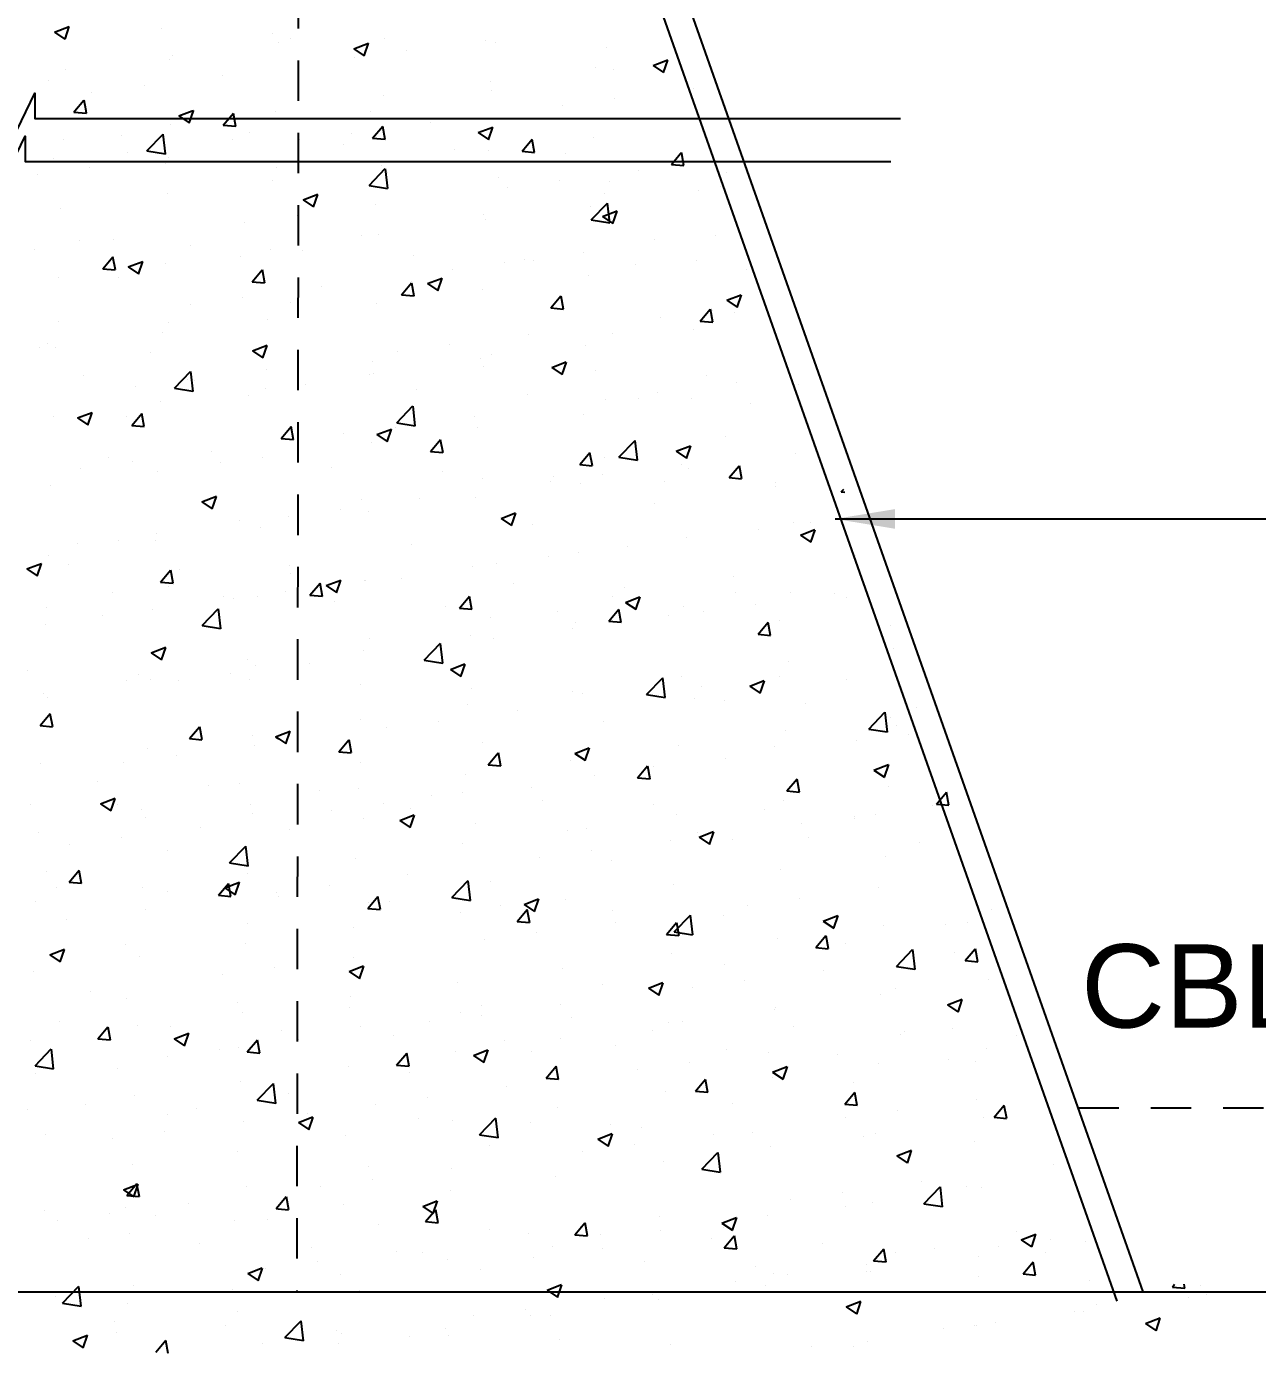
# Model space of a CAD drawing. Header units: metres. Extents: x 323 to 450, y 282 to 479.
# Drawn here: x 363.251 to 367.113, y 291.149 to 295.297 of the extents above; entities that cross this region are included whole.
import ezdxf

# ---------------------------------------------------------------- set-up
doc = ezdxf.new("R2010")
doc.units = ezdxf.units.M
doc.header["$MEASUREMENT"] = 0
doc.linetypes.add('HIDDEN', pattern=[9.525, 6.35, -3.175])
for name, color, linetype in [('DIMENSION', 255, 'Continuous'), ('DRAWING', 7, 'Continuous'), ('HATCH', 7, 'Continuous'), ('TEXT', 255, 'Continuous')]:
    doc.layers.add(name, color=color, linetype=linetype)
doc.styles.get("Standard").update_dxf_attribs({"font": 'arial.ttf'})
doc.dimstyles.get("Standard").update_dxf_attribs({"dimtxt": 0.18, "dimasz": 0.1875, "dimexe": 0.18, "dimexo": 0.0625, "dimgap": 0.09, "dimtad": 0, "dimtih": 1, "dimtoh": 1, "dimdec": 4, "dimzin": 0, "dimdsep": 46, "dimtxsty": 'Standard', "dimcen": 0.09, "dimadec": 0, "dimazin": 0, "dimtfac": 1, "dimtdec": 4, "dimtofl": 0, "dimtmove": 0, "dimatfit": 3, "dimfxl": 1, "dimtolj": 1, "dimtzin": 0, "dimarcsym": 0})

msp = doc.modelspace()

# ---------------------------------------------------------------- linework, layer by layer
at = {"layer": 'DRAWING', "linetype": 'HIDDEN', "ltscale": 0.02}
msp.add_line((364.10803, 298.82224), (364.09926, 291.32703), dxfattribs=at)
at = {"layer": 'DRAWING', "ltscale": 0.02}
for points in [[(366.67281, 291.29807), (364.02601, 298.79327)], [(366.75482, 291.32703), (364.10803, 298.82224)], [(360.52943, 294.98886), (363.13671, 294.98886), (363.13671, 294.79684), (363.27769, 295.08731), (363.27769, 295.00812), (365.99331, 295.00812)], [(360.49845, 294.85369), (363.10574, 294.85369), (363.10574, 294.66168), (363.24671, 294.95215), (363.24671, 294.87295), (365.96233, 294.87295)]]:
    msp.add_lwpolyline(points, dxfattribs=at)
at = {"layer": 'DRAWING', "linetype": 'HIDDEN', "ltscale": 0.02}
msp.add_lwpolyline([(366.5511, 291.90392), (369.17262, 291.90392)], dxfattribs=at)
at = {"layer": 'DRAWING', "ltscale": 0.02}
msp.add_lwpolyline([(359.51883, 291.32703), (367.52669, 291.32703), (367.52669, 290.06569), (359.51883, 290.06569)], close=True, dxfattribs=at)
at = {"layer": 'HATCH', "ltscale": 0.02}
for p, q in [((363.33919, 295.27894), (363.38493, 295.2965)), ((363.33919, 295.27894), (363.37169, 295.25702)), ((363.37208, 295.25652), (363.38533, 295.296)), ((363.67566, 295.28972), (363.67566, 295.28972)), ((364.02439, 295.27499), (364.02439, 295.27499)), ((364.08079, 295.25921), (364.08079, 295.25921)), ((364.37313, 295.26025), (364.37313, 295.26025)), ((364.04033, 295.24785), (364.04033, 295.24785)), ((364.27804, 295.22662), (364.32378, 295.24418)), ((364.27804, 295.22662), (364.31053, 295.2047)), ((364.31093, 295.2042), (364.32417, 295.24368)), ((364.44366, 295.21981), (364.44366, 295.21981)), ((364.69108, 295.25238), (364.69108, 295.25238)), ((364.72186, 295.24552), (364.72186, 295.24552)), ((365.0706, 295.23079), (365.0706, 295.23079)), ((363.69981, 295.19381), (363.69981, 295.19381)), ((363.71036, 295.20602), (363.71036, 295.20602)), ((364.28012, 295.19828), (364.28012, 295.19828)), ((365.21688, 295.1743), (365.26263, 295.19186)), ((365.24977, 295.15188), (365.26302, 295.19136)), ((363.37494, 295.16003), (363.37494, 295.16003)), ((363.86754, 295.14396), (363.86754, 295.14396)), ((365.03709, 295.16717), (365.03709, 295.16717)), ((365.09225, 295.16138), (365.09225, 295.16138)), ((365.21688, 295.1743), (365.24938, 295.15238)), ((363.31882, 295.12841), (363.31882, 295.12841)), ((363.62013, 295.11139), (363.62013, 295.11139)), ((364.70711, 295.12535), (364.70711, 295.12535)), ((364.71127, 295.09598), (364.71127, 295.09598)), ((365.34276, 295.10314), (365.34276, 295.10314)), ((363.40329, 295.03189), (363.43152, 295.06554)), ((363.43803, 295.03189), (363.43192, 295.06504)), ((363.45658, 295.08986), (363.45658, 295.08986)), ((364.37169, 295.07935), (364.37169, 295.07935)), ((365.09534, 295.07057), (365.09534, 295.07057)), ((363.40003, 295.02801), (363.40329, 295.03189)), ((363.40003, 295.02801), (363.43908, 295.02459)), ((363.43947, 295.02409), (363.43803, 295.03189)), ((363.72914, 295.01592), (363.77075, 295.03189)), ((363.72914, 295.01592), (363.76163, 294.994)), ((363.76203, 294.9935), (363.77491, 295.03189)), ((363.77075, 295.03189), (363.77488, 295.03348)), ((363.77491, 295.03189), (363.77527, 295.03298)), ((363.8686, 294.98701), (363.9001, 295.02455)), ((363.90804, 294.98309), (363.90049, 295.02404)), ((364.03239, 295.03037), (364.03239, 295.03037)), ((364.33028, 295.03059), (364.33028, 295.03059)), ((364.9318, 295.04904), (364.9318, 295.04904)), ((363.70241, 294.98855), (363.70241, 294.98855)), ((363.8686, 294.98701), (363.90765, 294.9836)), ((364.33717, 294.94602), (364.36867, 294.98355)), ((364.37661, 294.9421), (364.36906, 294.98305)), ((364.51922, 294.99472), (364.51922, 294.99472)), ((364.66798, 294.9636), (364.71373, 294.98116)), ((364.70087, 294.94118), (364.71412, 294.98066)), ((365.36845, 294.99868), (365.36845, 294.99868)), ((363.36699, 294.94255), (363.36699, 294.94255)), ((363.54844, 294.9559), (363.54844, 294.9559)), ((363.62867, 294.90593), (363.67956, 294.95896)), ((363.68714, 294.89673), (363.67995, 294.95848)), ((363.89718, 294.94117), (363.89718, 294.94117)), ((363.9493, 294.96519), (363.9493, 294.96519)), ((364.10826, 294.94062), (364.10826, 294.94062)), ((364.24591, 294.92643), (364.24591, 294.92643)), ((364.27181, 294.96215), (364.27181, 294.96215)), ((364.33717, 294.94602), (364.37622, 294.9426)), ((364.66798, 294.9636), (364.70048, 294.94168)), ((364.80574, 294.90502), (364.83724, 294.94256)), ((364.84519, 294.9011), (364.83763, 294.94205)), ((365.02914, 294.9497), (365.02914, 294.9497)), ((363.56832, 294.8998), (363.56832, 294.8998)), ((363.62867, 294.90593), (363.68677, 294.89692)), ((363.68717, 294.89644), (363.68714, 294.89673)), ((363.69568, 294.8863), (363.69568, 294.8863)), ((364.59465, 294.9117), (364.59465, 294.9117)), ((364.69917, 294.90788), (364.69917, 294.90788)), ((364.80574, 294.90502), (364.84479, 294.90161)), ((364.94338, 294.89696), (364.94338, 294.89696)), ((365.27431, 294.86403), (365.30176, 294.89673)), ((365.30176, 294.89673), (365.30581, 294.90156)), ((365.307, 294.89673), (365.3062, 294.90106)), ((365.31376, 294.86011), (365.307, 294.89673)), ((363.33745, 294.88288), (363.33745, 294.88288)), ((363.44827, 294.85373), (363.44827, 294.85373)), ((363.68619, 294.86815), (363.68619, 294.86815)), ((364.03492, 294.85342), (364.03492, 294.85342)), ((364.32588, 294.7978), (364.37676, 294.85083)), ((364.36375, 294.86188), (364.36375, 294.86188)), ((364.38438, 294.78831), (364.37716, 294.85035)), ((365.1709, 294.84548), (365.1709, 294.84548)), ((365.27431, 294.86403), (365.31336, 294.86061)), ((365.29212, 294.88223), (365.29212, 294.88223)), ((363.28473, 294.8322), (363.28473, 294.8322)), ((364.02444, 294.8129), (364.02444, 294.8129)), ((364.38366, 294.83868), (364.38366, 294.83868)), ((364.73239, 294.82395), (364.73239, 294.82395)), ((364.92349, 294.81291), (364.92349, 294.81291)), ((365.08113, 294.80921), (365.08113, 294.80921)), ((365.44626, 294.83699), (365.44626, 294.83699)), ((363.69447, 294.77108), (363.69447, 294.77108)), ((364.11908, 294.7529), (364.16483, 294.77046)), ((364.15197, 294.73048), (364.16522, 294.76996)), ((364.32588, 294.7978), (364.38398, 294.78879)), ((364.75994, 294.79138), (364.75994, 294.79138)), ((365.06528, 294.77159), (365.06528, 294.77159)), ((365.3605, 294.78121), (365.3605, 294.78121)), ((365.42986, 294.79448), (365.42986, 294.79448)), ((363.35905, 294.72508), (363.35905, 294.72508)), ((364.11909, 294.7529), (364.15158, 294.73098)), ((364.34737, 294.73706), (364.34737, 294.73706)), ((365.0212, 294.73223), (365.0212, 294.73223)), ((365.02309, 294.68967), (365.07397, 294.7427)), ((365.08158, 294.68018), (365.07437, 294.74222)), ((363.93641, 294.68296), (363.93641, 294.68296)), ((364.09995, 294.70449), (364.09995, 294.70449)), ((364.68429, 294.7062), (364.68429, 294.7062)), ((364.69122, 294.69041), (364.69122, 294.69041)), ((365.02309, 294.68967), (365.08119, 294.68066)), ((365.05793, 294.70058), (365.10367, 294.71814)), ((365.05793, 294.70058), (365.09043, 294.67866)), ((365.09082, 294.67816), (365.10407, 294.71764)), ((364.30331, 294.6408), (364.30331, 294.6408)), ((364.3558, 294.64441), (364.3558, 294.64441)), ((365.41162, 294.64214), (365.41162, 294.64214)), ((363.27641, 294.59607), (363.27641, 294.59607)), ((363.41847, 294.62383), (363.41847, 294.62383)), ((363.52383, 294.62864), (363.52383, 294.62864)), ((363.76721, 294.6091), (363.76721, 294.6091)), ((364.0165, 294.59543), (364.0165, 294.59543)), ((364.11594, 294.59436), (364.11594, 294.59436)), ((365.22181, 294.62815), (365.22181, 294.62815)), ((363.49067, 294.53662), (363.52217, 294.57415)), ((363.53012, 294.5327), (363.52256, 294.57365)), ((363.57019, 294.54219), (363.61593, 294.55975)), ((363.60308, 294.51978), (363.61632, 294.55925)), ((363.68652, 294.55361), (363.68652, 294.55361)), ((363.92233, 294.5754), (363.92233, 294.5754)), ((364.46468, 294.57963), (364.46468, 294.57963)), ((364.75163, 294.55525), (364.75163, 294.55525)), ((364.81341, 294.5649), (364.81341, 294.5649)), ((364.84083, 294.56276), (364.84083, 294.56276)), ((364.99905, 294.58782), (364.99905, 294.58782)), ((365.35256, 294.56374), (365.35256, 294.56374)), ((363.49067, 294.53662), (363.52972, 294.5332)), ((363.57019, 294.54219), (363.60268, 294.52028)), ((363.95924, 294.49562), (363.99074, 294.53315)), ((363.99869, 294.4917), (363.99113, 294.53265)), ((364.58809, 294.53372), (364.58809, 294.53372)), ((365.01325, 294.51476), (365.01325, 294.51476)), ((365.16215, 294.55016), (365.16215, 294.55016)), ((365.51088, 294.53543), (365.51088, 294.53543)), ((363.35111, 294.50761), (363.35111, 294.50761)), ((363.54134, 294.51001), (363.54134, 294.51001)), ((363.95925, 294.49562), (363.99829, 294.49221)), ((364.17551, 294.4794), (364.17551, 294.4794)), ((364.42782, 294.45463), (364.45931, 294.49216)), ((364.46726, 294.45071), (364.4597, 294.49166)), ((364.45985, 294.49736), (364.45985, 294.49736)), ((364.50903, 294.48988), (364.55477, 294.50743)), ((364.50903, 294.48987), (364.54153, 294.46796)), ((364.54192, 294.46746), (364.55517, 294.50693)), ((364.68328, 294.47293), (364.68328, 294.47293)), ((363.92809, 294.44683), (363.92809, 294.44683)), ((364.07886, 294.43197), (364.07886, 294.43197)), ((364.42782, 294.45463), (364.46686, 294.45121)), ((364.89639, 294.41363), (364.92788, 294.45117)), ((364.93583, 294.40971), (364.92827, 294.45066)), ((365.44788, 294.43756), (365.49362, 294.45511)), ((365.44788, 294.43756), (365.48037, 294.41564)), ((365.48077, 294.41514), (365.49401, 294.45461)), ((363.76455, 294.4253), (363.76455, 294.4253)), ((364.34786, 294.42694), (364.34786, 294.42694)), ((364.89639, 294.41363), (364.93543, 294.41022)), ((365.36496, 294.37264), (365.39645, 294.41017)), ((365.4044, 294.36872), (365.39685, 294.40967)), ((365.40331, 294.40601), (365.40331, 294.40601)), ((365.47131, 294.39954), (365.47131, 294.39954)), ((363.35197, 294.37098), (363.35197, 294.37098)), ((363.69788, 294.36657), (363.69788, 294.36657)), ((364.00856, 294.37796), (364.00856, 294.37796)), ((365.23977, 294.38448), (365.23977, 294.38448)), ((365.34461, 294.34626), (365.34461, 294.34626)), ((365.36496, 294.37264), (365.40401, 294.36922)), ((363.67858, 294.33613), (363.67858, 294.33613)), ((364.82719, 294.33016), (364.82719, 294.33016)), ((365.09032, 294.33414), (365.09032, 294.33414)), ((363.29126, 294.29001), (363.29126, 294.29001)), ((363.3169, 294.30117), (363.3169, 294.30117)), ((363.34316, 294.29014), (363.34316, 294.29014)), ((363.63999, 294.27528), (363.63999, 294.27528)), ((363.96013, 294.27917), (364.00587, 294.29673)), ((363.96013, 294.27917), (363.99263, 294.25725)), ((363.99302, 294.25675), (364.00627, 294.29623)), ((364.41623, 294.27606), (364.41623, 294.27606)), ((364.57977, 294.29759), (364.57977, 294.29759)), ((364.70934, 294.26874), (364.70934, 294.26874)), ((365.00531, 294.29728), (365.00531, 294.29728)), ((363.98873, 294.26054), (363.98873, 294.26054)), ((364.00365, 294.22174), (364.00365, 294.22174)), ((364.33746, 294.24581), (364.33746, 294.24581)), ((364.67533, 294.25546), (364.67533, 294.25546)), ((364.6862, 294.23107), (364.6862, 294.23107)), ((364.89898, 294.22685), (364.94472, 294.24441)), ((364.89898, 294.22685), (364.93147, 294.20493)), ((364.93187, 294.20443), (364.94511, 294.24391)), ((363.429, 294.20226), (363.429, 294.20226)), ((363.71528, 294.16142), (363.76617, 294.21446)), ((363.75623, 294.18917), (363.75623, 294.18917)), ((363.77378, 294.15194), (363.76656, 294.21398)), ((363.77773, 294.18752), (363.77773, 294.18752)), ((364.32836, 294.20335), (364.32836, 294.20335)), ((364.33992, 294.20946), (364.33992, 294.20946)), ((365.03493, 294.21634), (365.03493, 294.21634)), ((365.38367, 294.2016), (365.38367, 294.2016)), ((365.47887, 294.18092), (365.47887, 294.18092)), ((363.59269, 294.16764), (363.59269, 294.16764)), ((363.71528, 294.16142), (363.77338, 294.15241)), ((363.94737, 294.13795), (363.94737, 294.13795)), ((364.00061, 294.16048), (364.00061, 294.16048)), ((364.12647, 294.17279), (364.12647, 294.17279)), ((364.4752, 294.15806), (364.4752, 294.15806)), ((364.82394, 294.14332), (364.82394, 294.14332)), ((365.23145, 294.14835), (365.23145, 294.14835)), ((365.67209, 294.17479), (365.67209, 294.17479)), ((363.67064, 294.11866), (363.67064, 294.11866)), ((364.41249, 294.05329), (364.46337, 294.10633)), ((364.47099, 294.04381), (364.46377, 294.10585)), ((365.06791, 294.12682), (365.06791, 294.12682)), ((365.17267, 294.12859), (365.17267, 294.12859)), ((365.33667, 294.12879), (365.33667, 294.12879)), ((365.52141, 294.11385), (365.52141, 294.11385)), ((363.33522, 294.07266), (363.33522, 294.07266)), ((363.41123, 294.06847), (363.45697, 294.08603)), ((363.41123, 294.06847), (363.44373, 294.04655)), ((363.44412, 294.04605), (363.45737, 294.08553)), ((363.56639, 294.07255), (363.56639, 294.07255)), ((363.58132, 294.04522), (363.61281, 294.08276)), ((363.62076, 294.04131), (363.6132, 294.08226)), ((364.65533, 294.0725), (364.65533, 294.0725)), ((364.99737, 294.07981), (364.99737, 294.07981)), ((363.58132, 294.04523), (363.62036, 294.04181)), ((364.04989, 294.00423), (364.08138, 294.04176)), ((364.08933, 294.00031), (364.08178, 294.04126)), ((364.24437, 294.0184), (364.24437, 294.0184)), ((364.35008, 294.01615), (364.39582, 294.03371)), ((364.35008, 294.01615), (364.38257, 293.99423)), ((364.38297, 293.99373), (364.39621, 294.03321)), ((364.40791, 294.03993), (364.40791, 294.03993)), ((364.41249, 294.05329), (364.47059, 294.04428)), ((364.66739, 294.03799), (364.66739, 294.03799)), ((364.04989, 294.00423), (364.08894, 294.00081)), ((364.33197, 293.99199), (364.33197, 293.99199)), ((364.51846, 293.96324), (364.54995, 294.00077)), ((364.5579, 293.95932), (364.55035, 294.00027)), ((365.1097, 293.94516), (365.16058, 293.9982)), ((365.16819, 293.93568), (365.16098, 293.99772)), ((365.28893, 293.96383), (365.33467, 293.98139)), ((365.32181, 293.94141), (365.33506, 293.98089)), ((365.44433, 294.00975), (365.44433, 294.00975)), ((365.71959, 293.97758), (365.71959, 293.97758)), ((363.51002, 293.94321), (363.51002, 293.94321)), ((363.58437, 293.93151), (363.58437, 293.93151)), ((363.83179, 293.96408), (363.83179, 293.96408)), ((363.99267, 293.94301), (363.99267, 293.94301)), ((364.51846, 293.96324), (364.55751, 293.95982)), ((364.98703, 293.92224), (365.01852, 293.95977)), ((365.02647, 293.91832), (365.01892, 293.95927)), ((365.06335, 293.94435), (365.06335, 293.94435)), ((365.1097, 293.94516), (365.1678, 293.93615)), ((365.28893, 293.96383), (365.32142, 293.94191)), ((365.66414, 293.95732), (365.66414, 293.95732)), ((363.42083, 293.90998), (363.42083, 293.90998)), ((363.66269, 293.90119), (363.66269, 293.90119)), ((363.85876, 293.92847), (363.85876, 293.92847)), ((364.20749, 293.91374), (364.20749, 293.91374)), ((364.55623, 293.89901), (364.55623, 293.89901)), ((364.98703, 293.92224), (365.02608, 293.91882)), ((365.05959, 293.89069), (365.05959, 293.89069)), ((365.30701, 293.92326), (365.30701, 293.92326)), ((365.32873, 293.91132), (365.32873, 293.91132)), ((365.4556, 293.88125), (365.4871, 293.91878)), ((365.49504, 293.87733), (365.48749, 293.91828)), ((363.32728, 293.85519), (363.32728, 293.85519)), ((364.68237, 293.87896), (364.68237, 293.87896)), ((364.89605, 293.86916), (364.89605, 293.86916)), ((364.90496, 293.88427), (364.90496, 293.88427)), ((364.98942, 293.86234), (364.98942, 293.86234)), ((365.2537, 293.86954), (365.2537, 293.86954)), ((365.4556, 293.88125), (365.49465, 293.87783)), ((365.60087, 293.86631), (365.60087, 293.86631)), ((365.60243, 293.8548), (365.60243, 293.8548)), ((363.80118, 293.80545), (363.84692, 293.82301)), ((363.83407, 293.78303), (363.84731, 293.82251)), ((364.30138, 293.81356), (364.30138, 293.81356)), ((364.48347, 293.81484), (364.48347, 293.81484)), ((364.65945, 293.82052), (364.65945, 293.82052)), ((365.8069, 293.83703), (365.81493, 293.8454)), ((365.8069, 293.83703), (365.81852, 293.83523)), ((363.80118, 293.80545), (363.83367, 293.78353)), ((364.23605, 293.78227), (364.23605, 293.78227)), ((364.32403, 293.77452), (364.32403, 293.77452)), ((364.74003, 293.75313), (364.78577, 293.77069)), ((364.77292, 293.73071), (364.78616, 293.77019)), ((365.21989, 293.80091), (365.21989, 293.80091)), ((363.9204, 293.74816), (363.9204, 293.74816)), ((363.98472, 293.72554), (363.98472, 293.72554)), ((364.07251, 293.76074), (364.07251, 293.76074)), ((364.74003, 293.75313), (364.77252, 293.73121)), ((364.8389, 293.73552), (364.8389, 293.73552)), ((365.6562, 293.73984), (365.6562, 293.73984)), ((365.71127, 293.74145), (365.71127, 293.74145)), ((363.53942, 293.68277), (363.53942, 293.68277)), ((363.65475, 293.68372), (363.65475, 293.68372)), ((363.65993, 293.70642), (363.65993, 293.70642)), ((365.32078, 293.69385), (365.32078, 293.69385)), ((365.54773, 293.71992), (365.54773, 293.71992)), ((365.67887, 293.70081), (365.72461, 293.71837)), ((365.67887, 293.70081), (365.71137, 293.67889)), ((365.71176, 293.67839), (365.72501, 293.71786)), ((363.41252, 293.67385), (363.41252, 293.67385)), ((364.45792, 293.67012), (364.45792, 293.67012)), ((364.98148, 293.64487), (364.98148, 293.64487)), ((365.13515, 293.6656), (365.13515, 293.6656)), ((363.25228, 293.59474), (363.29802, 293.6123)), ((363.28517, 293.57233), (363.29841, 293.6118)), ((363.31933, 293.63772), (363.31933, 293.63772)), ((363.3828, 293.60939), (363.3828, 293.60939)), ((364.07694, 293.60472), (364.07694, 293.60472)), ((364.6515, 293.60304), (364.6515, 293.60304)), ((364.72419, 293.6115), (364.72419, 293.6115)), ((364.88773, 293.63303), (364.88773, 293.63303)), ((365.85036, 293.63769), (365.85036, 293.63769)), ((363.25228, 293.59474), (363.28478, 293.57283)), ((363.67196, 293.55383), (363.70345, 293.59137)), ((363.7114, 293.54991), (363.70385, 293.59086)), ((363.73154, 293.59465), (363.73154, 293.59465)), ((364.08027, 293.57992), (364.08027, 293.57992)), ((364.19113, 293.54242), (364.23687, 293.55998)), ((364.22402, 293.52001), (364.23726, 293.55948)), ((364.31161, 293.55718), (364.31161, 293.55718)), ((364.31609, 293.55705), (364.31609, 293.55705)), ((364.42901, 293.56518), (364.42901, 293.56518)), ((365.46938, 293.57229), (365.46938, 293.57229)), ((363.52055, 293.52163), (363.52055, 293.52163)), ((363.67196, 293.55383), (363.71101, 293.55042)), ((363.69595, 293.53933), (363.69595, 293.53933)), ((364.0642, 293.52461), (364.0642, 293.52461)), ((364.14053, 293.51284), (364.17203, 293.55037)), ((364.17997, 293.50892), (364.17242, 293.54987)), ((364.19113, 293.54242), (364.22362, 293.52051)), ((364.77774, 293.55045), (364.77774, 293.55045)), ((365.12648, 293.53571), (365.12648, 293.53571)), ((365.47521, 293.52098), (365.47521, 293.52098)), ((365.64826, 293.52237), (365.64826, 293.52237)), ((365.78683, 293.51636), (365.78683, 293.51636)), ((363.86928, 293.5069), (363.86928, 293.5069)), ((363.90065, 293.50308), (363.90065, 293.50308)), ((363.97678, 293.50807), (363.97678, 293.50807)), ((364.14053, 293.51284), (364.17958, 293.50942)), ((364.21802, 293.49217), (364.21802, 293.49217)), ((364.56675, 293.47743), (364.56675, 293.47743)), ((364.6091, 293.47184), (364.6406, 293.50938)), ((364.64854, 293.46792), (364.64099, 293.50887)), ((365.0884, 293.5069), (365.0884, 293.5069)), ((365.12997, 293.4901), (365.17571, 293.50766)), ((365.12997, 293.4901), (365.16247, 293.46819)), ((365.16286, 293.46769), (365.17611, 293.50716)), ((365.31284, 293.47637), (365.31284, 293.47637)), ((365.53941, 293.48379), (365.53941, 293.48379)), ((365.82395, 293.50624), (365.82395, 293.50624)), ((363.31497, 293.47393), (363.31497, 293.47393)), ((363.48808, 293.44876), (363.48808, 293.44876)), ((363.64681, 293.46624), (363.64681, 293.46624)), ((363.8019, 293.41692), (363.85278, 293.46995)), ((363.86039, 293.40743), (363.85317, 293.46948)), ((364.6091, 293.47184), (364.64815, 293.46843)), ((364.70741, 293.4415), (364.70741, 293.4415)), ((364.91549, 293.4627), (364.91549, 293.4627)), ((365.07767, 293.43085), (365.10917, 293.46838)), ((365.11711, 293.42693), (365.10956, 293.46788)), ((365.26422, 293.44796), (365.26422, 293.44796)), ((365.37587, 293.46226), (365.37587, 293.46226)), ((365.61296, 293.43323), (365.61296, 293.43323)), ((363.31139, 293.42025), (363.31139, 293.42025)), ((363.8019, 293.41692), (363.86, 293.40791)), ((364.96329, 293.40794), (364.96329, 293.40794)), ((364.97353, 293.42739), (364.97353, 293.42739)), ((365.07767, 293.43085), (365.11672, 293.42743)), ((365.54624, 293.38985), (365.57774, 293.42739)), ((365.58569, 293.38593), (365.57813, 293.42688)), ((365.96169, 293.41849), (365.96169, 293.41849)), ((364.32643, 293.3761), (364.32643, 293.3761)), ((364.4991, 293.30879), (364.54998, 293.36182)), ((364.5576, 293.2993), (364.55038, 293.36135)), ((364.55233, 293.35384), (364.55233, 293.35384)), ((364.64356, 293.38557), (364.64356, 293.38557)), ((364.71588, 293.37537), (364.71588, 293.37537)), ((365.54624, 293.38986), (365.58529, 293.38644)), ((363.64223, 293.33172), (363.68797, 293.34928)), ((363.64223, 293.33172), (363.67472, 293.3098)), ((363.67512, 293.3093), (363.68836, 293.34878)), ((363.94545, 293.31071), (363.94545, 293.31071)), ((364.30814, 293.33957), (364.30814, 293.33957)), ((364.4991, 293.30879), (364.5572, 293.29978)), ((365.97029, 293.34672), (365.97029, 293.34672)), ((363.25283, 293.27732), (363.25283, 293.27732)), ((363.89234, 293.26694), (363.89234, 293.26694)), ((363.96884, 293.29059), (363.96884, 293.29059)), ((364.13976, 293.29952), (364.13976, 293.29952)), ((364.58107, 293.2794), (364.62681, 293.29696)), ((364.58107, 293.2794), (364.61357, 293.25748)), ((364.61396, 293.25698), (364.62721, 293.29646)), ((365.64031, 293.3049), (365.64031, 293.3049)), ((363.56446, 293.24531), (363.56446, 293.24531)), ((363.60157, 293.26258), (363.60157, 293.26258)), ((363.63886, 293.24877), (363.63886, 293.24877)), ((363.7288, 293.24541), (363.7288, 293.24541)), ((363.9503, 293.24785), (363.9503, 293.24785)), ((364.29904, 293.23312), (364.29904, 293.23312)), ((365.19631, 293.20066), (365.24719, 293.25369)), ((365.2548, 293.19117), (365.24759, 293.25322)), ((365.3049, 293.2589), (365.3049, 293.2589)), ((365.36756, 293.22613), (365.36756, 293.22613)), ((365.51992, 293.22708), (365.56566, 293.24464)), ((365.51992, 293.22708), (365.55242, 293.20516)), ((365.55281, 293.20466), (365.56605, 293.24414)), ((365.61497, 293.2587), (365.61497, 293.2587)), ((365.82339, 293.2479), (365.82339, 293.2479)), ((363.30344, 293.20277), (363.30344, 293.20277)), ((363.31622, 293.1911), (363.31622, 293.1911)), ((364.64777, 293.21838), (364.64777, 293.21838)), ((364.96559, 293.20992), (364.96559, 293.20992)), ((364.99651, 293.20365), (364.99651, 293.20365)), ((365.19631, 293.20066), (365.25441, 293.19165)), ((365.20402, 293.2046), (365.20402, 293.2046)), ((365.34524, 293.18891), (365.34524, 293.18891)), ((364.63562, 293.1681), (364.63562, 293.1681)), ((364.79144, 293.15028), (364.79144, 293.15028)), ((365.44241, 293.18251), (365.44241, 293.18251)), ((365.69398, 293.17418), (365.69398, 293.17418)), ((365.89351, 293.09253), (365.9444, 293.14556)), ((365.95201, 293.08304), (365.94479, 293.14508)), ((366.04271, 293.15944), (366.04271, 293.15944)), ((363.29403, 293.10344), (363.32553, 293.14097)), ((363.29403, 293.10344), (363.33308, 293.10002)), ((363.33347, 293.09952), (363.32592, 293.14047)), ((364.3002, 293.1221), (364.3002, 293.1221)), ((364.54402, 293.1177), (364.54402, 293.1177)), ((365.06142, 293.11711), (365.06142, 293.11711)), ((365.96234, 293.12925), (365.96234, 293.12925)), ((365.97993, 293.10446), (365.97993, 293.10446)), ((363.7626, 293.06244), (363.7941, 293.09998)), ((363.7626, 293.06244), (363.80165, 293.05903)), ((363.80204, 293.05852), (363.79449, 293.09947)), ((363.96089, 293.07312), (363.96089, 293.07312)), ((364.03217, 293.0687), (364.0423, 293.07259)), ((364.03217, 293.0687), (364.04229, 293.06188)), ((364.04229, 293.06188), (364.06467, 293.04678)), ((364.0423, 293.07259), (364.07791, 293.08626)), ((364.06506, 293.04628), (364.07831, 293.08576)), ((364.38048, 293.09617), (364.38048, 293.09617)), ((365.63237, 293.08743), (365.63237, 293.08743)), ((365.89351, 293.09253), (365.95161, 293.08352)), ((366.01924, 293.07689), (366.01924, 293.07689)), ((363.63092, 293.0313), (363.63092, 293.0313)), ((363.9679, 293.04186), (363.9679, 293.04186)), ((364.23117, 293.02145), (364.26267, 293.05898)), ((364.23118, 293.02145), (364.27022, 293.01803)), ((364.27061, 293.01753), (364.26306, 293.05848)), ((364.68044, 293.05171), (364.68044, 293.05171)), ((364.69975, 292.98045), (364.73124, 293.01799)), ((364.97102, 293.01638), (365.01676, 293.03394)), ((365.00391, 292.99396), (365.01715, 293.03344)), ((365.29695, 293.04143), (365.29695, 293.04143)), ((365.59894, 293.03907), (365.59894, 293.03907)), ((365.8557, 293.05535), (365.8557, 293.05535)), ((363.2955, 292.9853), (363.2955, 292.9853)), ((363.55694, 292.98775), (363.55694, 292.98775)), ((363.72048, 293.00928), (363.72048, 293.00928)), ((364.29946, 292.98632), (364.29946, 292.98632)), ((364.69975, 292.98045), (364.73879, 292.97704)), ((364.73919, 292.97653), (364.73163, 293.01748)), ((364.95765, 292.99245), (364.95765, 292.99245)), ((364.97102, 293.01638), (365.00352, 292.99446)), ((365.16832, 292.93946), (365.19981, 292.97699)), ((365.20776, 292.93554), (365.2002, 292.97649)), ((365.44312, 293.00104), (365.44312, 293.00104)), ((365.90987, 292.96406), (365.95561, 292.98162)), ((365.94276, 292.94164), (365.956, 292.98112)), ((364.62767, 292.95063), (364.62767, 292.95063)), ((365.03216, 292.94693), (365.03216, 292.94693)), ((365.16832, 292.93946), (365.20736, 292.93604)), ((365.1957, 292.96846), (365.1957, 292.96846)), ((365.21796, 292.97367), (365.21796, 292.97367)), ((365.63689, 292.89846), (365.66838, 292.936)), ((365.67633, 292.89454), (365.66877, 292.93549)), ((365.90987, 292.96406), (365.94236, 292.94214)), ((363.47435, 292.92876), (363.47435, 292.92876)), ((363.82309, 292.91403), (363.82309, 292.91403)), ((363.91847, 292.92092), (363.91847, 292.92092)), ((364.17182, 292.89929), (364.17182, 292.89929)), ((364.29225, 292.90463), (364.29225, 292.90463)), ((364.83698, 292.90828), (364.83698, 292.90828)), ((365.63689, 292.89846), (365.67594, 292.89505)), ((365.9544, 292.91178), (365.9544, 292.91178)), ((366.10546, 292.85747), (366.13695, 292.895)), ((366.1449, 292.85355), (366.13735, 292.8945)), ((363.26336, 292.85574), (363.26336, 292.85574)), ((363.48327, 292.858), (363.52902, 292.87555)), ((363.48327, 292.858), (363.51577, 292.83608)), ((363.51616, 292.83558), (363.52941, 292.87506)), ((363.53749, 292.85552), (363.53749, 292.85552)), ((363.95295, 292.85565), (363.95295, 292.85565)), ((364.37216, 292.86004), (364.37216, 292.86004)), ((364.52056, 292.88456), (364.52056, 292.88456)), ((364.61958, 292.89262), (364.61958, 292.89262)), ((364.86929, 292.86982), (364.86929, 292.86982)), ((365.21803, 292.85509), (365.21803, 292.85509)), ((365.62443, 292.86995), (365.62443, 292.86995)), ((366.10546, 292.85747), (366.14451, 292.85405)), ((363.61209, 292.84101), (363.61209, 292.84101)), ((363.62297, 292.81383), (363.62297, 292.81383)), ((363.96083, 292.82628), (363.96083, 292.82628)), ((364.20862, 292.83851), (364.20862, 292.83851)), ((364.30956, 292.81154), (364.30956, 292.81154)), ((364.42212, 292.80568), (364.46786, 292.82324)), ((364.45501, 292.78326), (364.46825, 292.82273)), ((364.45599, 292.84288), (364.45599, 292.84288)), ((365.28901, 292.82396), (365.28901, 292.82396)), ((365.56676, 292.84035), (365.56676, 292.84035)), ((365.84738, 292.81922), (365.84738, 292.81922)), ((365.84844, 292.81045), (365.84844, 292.81045)), ((365.9155, 292.82562), (365.9155, 292.82562)), ((366.0948, 292.8518), (366.0948, 292.8518)), ((363.79604, 292.7842), (363.79604, 292.7842)), ((364.07501, 292.77748), (364.07501, 292.77748)), ((364.42212, 292.80568), (364.45462, 292.78376)), ((364.6583, 292.79681), (364.6583, 292.79681)), ((364.9497, 292.77498), (364.9497, 292.77498)), ((365.00703, 292.78207), (365.00703, 292.78207)), ((365.36097, 292.75336), (365.40671, 292.77092)), ((365.39386, 292.73094), (365.4071, 292.77041)), ((365.68384, 292.79769), (365.68384, 292.79769)), ((363.28756, 292.76783), (363.28756, 292.76783)), ((363.38508, 292.73009), (363.38508, 292.73009)), ((363.54862, 292.75162), (363.54862, 292.75162)), ((364.61973, 292.73315), (364.61973, 292.73315)), ((365.27126, 292.74338), (365.27126, 292.74338)), ((365.35577, 292.76734), (365.35577, 292.76734)), ((365.36097, 292.75336), (365.39346, 292.73144)), ((365.46745, 292.74505), (365.46745, 292.74505)), ((365.7045, 292.7526), (365.7045, 292.7526)), ((366.05324, 292.73787), (366.05324, 292.73787)), ((363.69403, 292.71209), (363.69403, 292.71209)), ((363.88851, 292.67242), (363.93939, 292.72545)), ((363.947, 292.66293), (363.93978, 292.72498)), ((364.28431, 292.68716), (364.28431, 292.68716)), ((364.8603, 292.68927), (364.8603, 292.68927)), ((365.02384, 292.7108), (365.02384, 292.7108)), ((365.94646, 292.6943), (365.94646, 292.6943)), ((363.31304, 292.64669), (363.31304, 292.64669)), ((363.38468, 292.61205), (363.41617, 292.64958)), ((363.42412, 292.60813), (363.41656, 292.64908)), ((363.88851, 292.67242), (363.94661, 292.66341)), ((365.08647, 292.67966), (365.08647, 292.67966)), ((365.61648, 292.65248), (365.61648, 292.65248)), ((363.38468, 292.61205), (363.42372, 292.60863)), ((363.85325, 292.57105), (363.88474, 292.60858)), ((363.87322, 292.59497), (363.91896, 292.61253)), ((363.89269, 292.56713), (363.88513, 292.60808)), ((363.90611, 292.57256), (363.91935, 292.61203)), ((363.94501, 292.63818), (363.94501, 292.63818)), ((364.44772, 292.63496), (364.44772, 292.63496)), ((364.58571, 292.56429), (364.6366, 292.61732)), ((364.64421, 292.5548), (364.63699, 292.61684)), ((364.70549, 292.61426), (364.70549, 292.61426)), ((365.28106, 292.60648), (365.28106, 292.60648)), ((363.34438, 292.59669), (363.34438, 292.59669)), ((363.61503, 292.59635), (363.61503, 292.59635)), ((363.69312, 292.58196), (363.69312, 292.58196)), ((363.85325, 292.57105), (363.89229, 292.56763)), ((363.87322, 292.59497), (363.90572, 292.57305)), ((364.03676, 292.58085), (364.03676, 292.58085)), ((364.04185, 292.56722), (364.04185, 292.56722)), ((364.2003, 292.60238), (364.2003, 292.60238)), ((364.32182, 292.53006), (364.35331, 292.56759)), ((364.36126, 292.52614), (364.3537, 292.56709)), ((364.58571, 292.56429), (364.64381, 292.55528)), ((365.67552, 292.56156), (365.67552, 292.56156)), ((365.92294, 292.59414), (365.92294, 292.59414)), ((363.27961, 292.55036), (363.27961, 292.55036)), ((363.62418, 292.52654), (363.62418, 292.52654)), ((364.32182, 292.53006), (364.36087, 292.52664)), ((364.3245, 292.54886), (364.3245, 292.54886)), ((364.39059, 292.55249), (364.39059, 292.55249)), ((364.73932, 292.53776), (364.73932, 292.53776)), ((364.79039, 292.48906), (364.82188, 292.52659)), ((364.81207, 292.54265), (364.85781, 292.56021)), ((364.81207, 292.54265), (364.84456, 292.52074)), ((364.82983, 292.48514), (364.82228, 292.52609)), ((364.84496, 292.52023), (364.8582, 292.55971)), ((364.94176, 292.5575), (364.94176, 292.5575)), ((365.08806, 292.52302), (365.08806, 292.52302)), ((365.51198, 292.54003), (365.51198, 292.54003)), ((366.27782, 292.52581), (366.27782, 292.52581)), ((363.37677, 292.49396), (363.37677, 292.49396)), ((363.94352, 292.48347), (363.94352, 292.48347)), ((364.61178, 292.51568), (364.61178, 292.51568)), ((364.79039, 292.48906), (364.82944, 292.48565)), ((365.0994, 292.48572), (365.0994, 292.48572)), ((365.25896, 292.44807), (365.29045, 292.4856)), ((365.28292, 292.45616), (365.3338, 292.50919)), ((365.2984, 292.44415), (365.29085, 292.4851)), ((365.34141, 292.44667), (365.3342, 292.50871)), ((365.43679, 292.50829), (365.43679, 292.50829)), ((365.75091, 292.49033), (365.79666, 292.50789)), ((365.75091, 292.49033), (365.78341, 292.46842)), ((365.7838, 292.46791), (365.79705, 292.50739)), ((365.78553, 292.49355), (365.78553, 292.49355)), ((366.13426, 292.47882), (366.13426, 292.47882)), ((366.20245, 292.48606), (366.20245, 292.48606)), ((364.27637, 292.46968), (364.27637, 292.46968)), ((364.85198, 292.45314), (364.85198, 292.45314)), ((365.25896, 292.44807), (365.29801, 292.44465)), ((365.28292, 292.45616), (365.34102, 292.44715)), ((365.72753, 292.40707), (365.75903, 292.44461)), ((365.76697, 292.40315), (365.75942, 292.4441)), ((365.93851, 292.47683), (365.93851, 292.47683)), ((363.32432, 292.38427), (363.37006, 292.40183)), ((363.35721, 292.36185), (363.37046, 292.40133)), ((363.56254, 292.41807), (363.56254, 292.41807)), ((363.93706, 292.4207), (363.93706, 292.4207)), ((364.68844, 292.43161), (364.68844, 292.43161)), ((365.60854, 292.43501), (365.60854, 292.43501)), ((365.72753, 292.40707), (365.76658, 292.40366)), ((365.82146, 292.42066), (365.82146, 292.42066)), ((365.98013, 292.34803), (366.03101, 292.40106)), ((366.03862, 292.33854), (366.0314, 292.40058)), ((366.1961, 292.36608), (366.2276, 292.40361)), ((366.23554, 292.36216), (366.22799, 292.40311)), ((363.32432, 292.38427), (363.35682, 292.36235)), ((363.60709, 292.37888), (363.60709, 292.37888)), ((364.27586, 292.3773), (364.27586, 292.3773)), ((365.27312, 292.38901), (365.27312, 292.38901)), ((365.44048, 292.35526), (365.44048, 292.35526)), ((366.16366, 292.39079), (366.16366, 292.39079)), ((366.1961, 292.36608), (366.23515, 292.36266)), ((363.27167, 292.33288), (363.27167, 292.33288)), ((363.8649, 292.32319), (363.8649, 292.32319)), ((364.02845, 292.34472), (364.02845, 292.34472)), ((364.26317, 292.33195), (364.30891, 292.34951)), ((364.26317, 292.33195), (364.29566, 292.31003)), ((364.29606, 292.30953), (364.3093, 292.34901)), ((364.93382, 292.34003), (364.93382, 292.34003)), ((365.75108, 292.33648), (365.75108, 292.33648)), ((365.98013, 292.34803), (366.03823, 292.33902)), ((364.60384, 292.29821), (364.60384, 292.29821)), ((365.0595, 292.28987), (365.0595, 292.28987)), ((365.20201, 292.27963), (365.24776, 292.29719)), ((365.20201, 292.27963), (365.23451, 292.25771)), ((365.2349, 292.25721), (365.24815, 292.29669)), ((365.34012, 292.28237), (365.34012, 292.28237)), ((365.50366, 292.3039), (365.50366, 292.3039)), ((365.978, 292.27722), (365.978, 292.27722)), ((366.26987, 292.30834), (366.26987, 292.30834)), ((363.45232, 292.26887), (363.45232, 292.26887)), ((363.5659, 292.24814), (363.5659, 292.24814)), ((363.91463, 292.2334), (363.91463, 292.2334)), ((364.26842, 292.25221), (364.26842, 292.25221)), ((365.93057, 292.25936), (365.93057, 292.25936)), ((366.14086, 292.22731), (366.1866, 292.24487)), ((366.17375, 292.20489), (366.18699, 292.24437)), ((363.92912, 292.20323), (363.92912, 292.20323)), ((364.26337, 292.21867), (364.26337, 292.21867)), ((364.6121, 292.20393), (364.6121, 292.20393)), ((364.67851, 292.22447), (364.67851, 292.22447)), ((364.68013, 292.19548), (364.68013, 292.19548)), ((364.92754, 292.22806), (364.92754, 292.22806)), ((364.96084, 292.1892), (364.96084, 292.1892)), ((365.59702, 292.21183), (365.59702, 292.21183)), ((365.60059, 292.21754), (365.60059, 292.21754)), ((366.14086, 292.22731), (366.17336, 292.20539)), ((363.35491, 292.17512), (363.35491, 292.17512)), ((363.47532, 292.12065), (363.50681, 292.15819)), ((363.51476, 292.11674), (363.50721, 292.15768)), ((363.59914, 292.16141), (363.59914, 292.16141)), ((363.70364, 292.16039), (363.70364, 292.16039)), ((364.29753, 292.15908), (364.29753, 292.15908)), ((364.51658, 292.17395), (364.51658, 292.17395)), ((365.26518, 292.17154), (365.26518, 292.17154)), ((365.30957, 292.17446), (365.30957, 292.17446)), ((365.65831, 292.15973), (365.65831, 292.15973)), ((366.15534, 292.15466), (366.15534, 292.15466)), ((363.26373, 292.11541), (363.26373, 292.11541)), ((363.47532, 292.12065), (363.51437, 292.11724)), ((363.71427, 292.12125), (363.76001, 292.13881)), ((363.71427, 292.12125), (363.74676, 292.09933)), ((363.74716, 292.09883), (363.7604, 292.13831)), ((363.94389, 292.07966), (363.97538, 292.11719)), ((363.98333, 292.07574), (363.97578, 292.11669)), ((364.05238, 292.14565), (364.05238, 292.14565)), ((364.10401, 292.11963), (364.10401, 292.11963)), ((364.40111, 292.13092), (364.40111, 292.13092)), ((364.74985, 292.11618), (364.74985, 292.11618)), ((364.92587, 292.12256), (364.92587, 292.12256)), ((365.21603, 292.14643), (365.21603, 292.14643)), ((365.9918, 292.13313), (365.9918, 292.13313)), ((366.00705, 292.14499), (366.00705, 292.14499)), ((366.35578, 292.13026), (366.35578, 292.13026)), ((363.27791, 292.03605), (363.32879, 292.08908)), ((363.33641, 292.02656), (363.32919, 292.0886)), ((363.69305, 292.06553), (363.69305, 292.06553)), ((363.85659, 292.08706), (363.85659, 292.08706)), ((363.91655, 292.09368), (363.91655, 292.09368)), ((363.94389, 292.07966), (363.98294, 292.07624)), ((364.41246, 292.03866), (364.44396, 292.0762)), ((364.4519, 292.03475), (364.44435, 292.07569)), ((364.5959, 292.08074), (364.5959, 292.08074)), ((364.65311, 292.06893), (364.69886, 292.08649)), ((364.65311, 292.06893), (364.68561, 292.04701)), ((364.686, 292.04651), (364.69925, 292.08599)), ((364.83505, 292.08103), (364.83505, 292.08103)), ((365.09858, 292.10145), (365.09858, 292.10145)), ((365.44732, 292.08671), (365.44732, 292.08671)), ((365.57922, 292.07882), (365.57922, 292.07882)), ((365.79605, 292.07198), (365.79605, 292.07198)), ((366.26193, 292.09087), (366.26193, 292.09087)), ((363.27791, 292.03605), (363.33601, 292.02704)), ((363.53556, 292.02828), (363.53556, 292.02828)), ((364.26048, 292.03474), (364.26048, 292.03474)), ((364.41246, 292.03866), (364.45151, 292.03525)), ((364.88103, 291.99767), (364.91253, 292.0352)), ((364.92047, 291.99375), (364.91292, 292.0347)), ((365.16826, 292.02471), (365.16826, 292.02471)), ((365.33181, 292.04624), (365.33181, 292.04624)), ((365.59196, 292.01661), (365.6377, 292.03417)), ((365.62485, 291.99419), (365.63809, 292.03367)), ((365.92263, 292.04189), (365.92263, 292.04189)), ((366.14479, 292.05724), (366.14479, 292.05724)), ((366.22749, 292.0486), (366.22749, 292.0486)), ((363.28047, 292.01121), (363.28047, 292.01121)), ((363.92117, 291.98576), (363.92117, 291.98576)), ((363.97512, 291.92792), (364.026, 291.98095)), ((364.45407, 292.01564), (364.45407, 292.01564)), ((364.88103, 291.99767), (364.92008, 291.99425)), ((365.3496, 291.95668), (365.3811, 291.99421)), ((365.38904, 291.95276), (365.38149, 291.9937)), ((365.59196, 292.01661), (365.62446, 291.99469)), ((365.59265, 292.00006), (365.59265, 292.00006)), ((365.84651, 291.98321), (365.84651, 291.98321)), ((363.5912, 291.94394), (363.5912, 291.94394)), ((364.03361, 291.91843), (364.0264, 291.98047)), ((364.07308, 291.95024), (364.07308, 291.95024)), ((364.75569, 291.97039), (364.75569, 291.97039)), ((365.25723, 291.95407), (365.25723, 291.95407)), ((365.3496, 291.95668), (365.38865, 291.95326)), ((365.81817, 291.91568), (365.84967, 291.95321)), ((365.85761, 291.91176), (365.85006, 291.95271)), ((363.25578, 291.89794), (363.25578, 291.89794)), ((363.43593, 291.91607), (363.43593, 291.91607)), ((363.78466, 291.90133), (363.78466, 291.90133)), ((363.97512, 291.92792), (364.03322, 291.91891)), ((364.34473, 291.91629), (364.34473, 291.91629)), ((364.50827, 291.93782), (364.50827, 291.93782)), ((364.91793, 291.90509), (364.91793, 291.90509)), ((365.46553, 291.91781), (365.46553, 291.91781)), ((365.81817, 291.91568), (365.85722, 291.91226)), ((366.2309, 291.92958), (366.2309, 291.92958)), ((366.28675, 291.87469), (366.31824, 291.91222)), ((366.32618, 291.87077), (366.31863, 291.91171)), ((363.6921, 291.88484), (363.6921, 291.88484)), ((363.93215, 291.86197), (363.93215, 291.86197)), ((364.10421, 291.85823), (364.14996, 291.87578)), ((364.10421, 291.85823), (364.13671, 291.83631)), ((364.1334, 291.8866), (364.1334, 291.8866)), ((364.1371, 291.83581), (364.15035, 291.87528)), ((364.48213, 291.87187), (364.48213, 291.87187)), ((364.58795, 291.86326), (364.58795, 291.86326)), ((364.67232, 291.81979), (364.72321, 291.87282)), ((364.73082, 291.8103), (364.7236, 291.87234)), ((364.83087, 291.85713), (364.83087, 291.85713)), ((365.81994, 291.87547), (365.81994, 291.87547)), ((365.98349, 291.897), (365.98349, 291.897)), ((366.25399, 291.87339), (366.25399, 291.87339)), ((366.28675, 291.87469), (366.32579, 291.87127)), ((363.31112, 291.81945), (363.31112, 291.81945)), ((363.68473, 291.8294), (363.68473, 291.8294)), ((364.25254, 291.81727), (364.25254, 291.81727)), ((364.67232, 291.81979), (364.73042, 291.81078)), ((365.04306, 291.80591), (365.0888, 291.82346)), ((365.07595, 291.78349), (365.08919, 291.82296)), ((365.08454, 291.85241), (365.08454, 291.85241)), ((365.1796, 291.8424), (365.1796, 291.8424)), ((365.40737, 291.82115), (365.40737, 291.82115)), ((365.52834, 291.82766), (365.52834, 291.82766)), ((365.91468, 291.82441), (365.91468, 291.82441)), ((363.52119, 291.80787), (363.52119, 291.80787)), ((364.70356, 291.78702), (364.70356, 291.78702)), ((365.04306, 291.80591), (365.07556, 291.78399)), ((365.15995, 291.78858), (365.15995, 291.78858)), ((365.58471, 291.78259), (365.58471, 291.78259)), ((365.87707, 291.81293), (365.87707, 291.81293)), ((366.22581, 291.79819), (366.22581, 291.79819)), ((363.91323, 291.76828), (363.91323, 291.76828)), ((364.99641, 291.76705), (364.99641, 291.76705)), ((365.24929, 291.73659), (365.24929, 291.73659)), ((365.36953, 291.71166), (365.42041, 291.76469)), ((365.42803, 291.70217), (365.42081, 291.76421)), ((365.98191, 291.75359), (366.02765, 291.77115)), ((365.98191, 291.75359), (366.0144, 291.73167)), ((366.0148, 291.73117), (366.02804, 291.77064)), ((363.58326, 291.72646), (363.58326, 291.72646)), ((364.32258, 291.72162), (364.32258, 291.72162)), ((364.58383, 291.71273), (364.58383, 291.71273)), ((365.36953, 291.71166), (365.42763, 291.70265)), ((366.47162, 291.72623), (366.47162, 291.72623)), ((363.55531, 291.64752), (363.60106, 291.66508)), ((363.56596, 291.62926), (363.59746, 291.6668)), ((363.5882, 291.6251), (363.60145, 291.66458)), ((363.6054, 291.62534), (363.59785, 291.66629)), ((363.94159, 291.65623), (363.94159, 291.65623)), ((364.17287, 291.65863), (364.17287, 291.65863)), ((364.33641, 291.68016), (364.33641, 291.68016)), ((364.90998, 291.68761), (364.90998, 291.68761)), ((366.05905, 291.67191), (366.05905, 291.67191)), ((366.06674, 291.60353), (366.11762, 291.65656)), ((366.12523, 291.59404), (366.11801, 291.65608)), ((366.20052, 291.65882), (366.20052, 291.65882)), ((366.24604, 291.65592), (366.24604, 291.65592)), ((363.55532, 291.64752), (363.58781, 291.6256)), ((363.56596, 291.62926), (363.60501, 291.62585)), ((364.04057, 291.59546), (364.06603, 291.6258)), ((364.07397, 291.58435), (364.06642, 291.6253)), ((364.49416, 291.5952), (364.5399, 291.61276)), ((364.52705, 291.57278), (364.5403, 291.61226)), ((364.58001, 291.64579), (364.58001, 291.64579)), ((365.64809, 291.61781), (365.64809, 291.61781)), ((365.81163, 291.63934), (365.81163, 291.63934)), ((363.30871, 291.58225), (363.30871, 291.58225)), ((363.51287, 291.57174), (363.51287, 291.57174)), ((363.56061, 291.59083), (363.56061, 291.59083)), ((363.65745, 291.56751), (363.65745, 291.56751)), ((363.76029, 291.60431), (363.76029, 291.60431)), ((364.03453, 291.58827), (364.04057, 291.59546)), ((364.03453, 291.58827), (364.04056, 291.58774)), ((364.04056, 291.58774), (364.07358, 291.58485)), ((364.24459, 291.59979), (364.24459, 291.59979)), ((364.49416, 291.5952), (364.52666, 291.57328)), ((364.5031, 291.54727), (364.5346, 291.58481)), ((364.54254, 291.54335), (364.53499, 291.5843)), ((365.81954, 291.59342), (365.81954, 291.59342)), ((365.90674, 291.60694), (365.90674, 291.60694)), ((366.06674, 291.60353), (366.12484, 291.59452)), ((363.34933, 291.55021), (363.34933, 291.55021)), ((363.90529, 291.55081), (363.90529, 291.55081)), ((364.00618, 291.55278), (364.00618, 291.55278)), ((364.35492, 291.53804), (364.35492, 291.53804)), ((364.50311, 291.54727), (364.54215, 291.54386)), ((364.97168, 291.50628), (365.00317, 291.54381)), ((364.98809, 291.53092), (364.98809, 291.53092)), ((365.01111, 291.50236), (365.00356, 291.54331)), ((365.23551, 291.56349), (365.23551, 291.56349)), ((365.43301, 291.54288), (365.47875, 291.56044)), ((365.43301, 291.54288), (365.4655, 291.52097)), ((365.43856, 291.52802), (365.43856, 291.52802)), ((365.4659, 291.52046), (365.47914, 291.55994)), ((365.57676, 291.56512), (365.57676, 291.56512)), ((363.44646, 291.4945), (363.44646, 291.4945)), ((363.57531, 291.50899), (363.57531, 291.50899)), ((364.70365, 291.52331), (364.70365, 291.52331)), ((364.82455, 291.50939), (364.82455, 291.50939)), ((364.97168, 291.50628), (365.01072, 291.50286)), ((365.05239, 291.50857), (365.05239, 291.50857)), ((365.24135, 291.51912), (365.24135, 291.51912)), ((365.40112, 291.49384), (365.40112, 291.49384)), ((365.44025, 291.46528), (365.47174, 291.50282)), ((365.47969, 291.46136), (365.47213, 291.50231)), ((366.35706, 291.51538), (366.35706, 291.51538)), ((366.37185, 291.49056), (366.4176, 291.50812)), ((366.37185, 291.49056), (366.40435, 291.46865)), ((366.40474, 291.46814), (366.41799, 291.50762)), ((366.46331, 291.4901), (366.46331, 291.4901)), ((366.57352, 291.48445), (366.57352, 291.48445)), ((363.79519, 291.47976), (363.79519, 291.47976)), ((364.14393, 291.46503), (364.14393, 291.46503)), ((364.41197, 291.45507), (364.41197, 291.45507)), ((364.49266, 291.45029), (364.49266, 291.45029)), ((364.90204, 291.47014), (364.90204, 291.47014)), ((365.05757, 291.46263), (365.05757, 291.46263)), ((365.44025, 291.46528), (365.47929, 291.46187)), ((365.74986, 291.4791), (365.74986, 291.4791)), ((365.90882, 291.42429), (365.94031, 291.46182)), ((365.94826, 291.42037), (365.9407, 291.46132)), ((365.97607, 291.44998), (365.97607, 291.44998)), ((366.09859, 291.46437), (366.09859, 291.46437)), ((366.29977, 291.46857), (366.29977, 291.46857)), ((366.44733, 291.44964), (366.44733, 291.44964)), ((363.94526, 291.3845), (363.991, 291.40206)), ((363.97815, 291.36208), (363.9914, 291.40156)), ((364.00101, 291.40097), (364.00101, 291.40097)), ((364.16455, 291.4225), (364.16455, 291.4225)), ((364.57207, 291.42832), (364.57207, 291.42832)), ((364.8414, 291.43556), (364.8414, 291.43556)), ((365.19013, 291.42082), (365.19013, 291.42082)), ((365.53887, 291.40609), (365.53887, 291.40609)), ((365.88719, 291.41425), (365.88719, 291.41425)), ((365.90882, 291.42429), (365.94787, 291.42087)), ((366.2381, 291.43845), (366.2381, 291.43845)), ((366.37739, 291.38329), (366.40888, 291.42083)), ((366.41683, 291.37937), (366.40927, 291.42032)), ((363.94526, 291.3845), (363.97776, 291.36258)), ((364.23665, 291.38232), (364.23665, 291.38232)), ((364.67659, 291.39723), (364.67659, 291.39723)), ((365.47623, 291.36015), (365.47623, 291.36015)), ((365.59509, 291.38458), (365.59509, 291.38458)), ((365.63977, 291.38168), (365.63977, 291.38168)), ((365.8876, 291.39135), (365.8876, 291.39135)), ((365.89879, 291.38947), (365.89879, 291.38947)), ((366.23634, 291.37662), (366.23634, 291.37662)), ((366.37739, 291.38329), (366.41644, 291.37988)), ((366.58507, 291.36188), (366.58507, 291.36188)), ((363.36452, 291.29155), (363.41541, 291.34458)), ((363.42302, 291.28206), (363.4158, 291.3441)), ((363.58843, 291.34665), (363.58843, 291.34665)), ((363.89734, 291.33334), (363.89734, 291.33334)), ((364.29561, 291.33183), (364.29561, 291.33183)), ((364.88411, 291.33218), (364.92985, 291.34974)), ((364.88411, 291.33218), (364.9166, 291.31026)), ((364.917, 291.30976), (364.93024, 291.34924)), ((365.21411, 291.31919), (365.21411, 291.31919)), ((365.56882, 291.34765), (365.56882, 291.34765)), ((366.84596, 291.3423), (366.8531, 291.35081)), ((366.84596, 291.3423), (366.88501, 291.33888)), ((366.8854, 291.33838), (366.88311, 291.35081)), ((366.93381, 291.34715), (366.93381, 291.34715)), ((366.95145, 291.31933), (366.95145, 291.31933)), ((363.34101, 291.31408), (363.34101, 291.31408)), ((363.36452, 291.29155), (363.42262, 291.28254)), ((363.56737, 291.29152), (363.56737, 291.29152)), ((365.06365, 291.30583), (365.06365, 291.30583)), ((365.2334, 291.30165), (365.2334, 291.30165)), ((365.82295, 291.27986), (365.8687, 291.29742)), ((365.82296, 291.27986), (365.85545, 291.25794)), ((365.85584, 291.25744), (365.86909, 291.29692)), ((366.60655, 291.28676), (366.60655, 291.28676)), ((366.89555, 291.3088), (366.89555, 291.3088)), ((363.52748, 291.23544), (363.52748, 291.23544)), ((363.91462, 291.26644), (363.91462, 291.26644)), ((364.06173, 291.18342), (364.11261, 291.23645)), ((364.12022, 291.17393), (364.11301, 291.23597)), ((364.65269, 291.25173), (364.65269, 291.25173)), ((364.81623, 291.27326), (364.81623, 291.27326)), ((364.83312, 291.25379), (364.83312, 291.25379)), ((364.8941, 291.25267), (364.8941, 291.25267)), ((366.53887, 291.26501), (366.53887, 291.26501)), ((366.56557, 291.26697), (366.56557, 291.26697)), ((366.7618, 291.22754), (366.80754, 291.2451)), ((366.79469, 291.20512), (366.80793, 291.2446)), ((363.53364, 291.20104), (363.53364, 291.20104)), ((363.87621, 291.22071), (363.87621, 291.22071)), ((364.22495, 291.20598), (364.22495, 291.20598)), ((364.24011, 291.19741), (364.24011, 291.19741)), ((364.56412, 291.21085), (364.56412, 291.21085)), ((366.12791, 291.21091), (366.12791, 291.21091)), ((366.22557, 291.22136), (366.22557, 291.22136)), ((366.23016, 291.22098), (366.23016, 291.22098)), ((366.29145, 291.23244), (366.29145, 291.23244)), ((366.7618, 291.22754), (366.7943, 291.20562)), ((363.39636, 291.1738), (363.4421, 291.19136)), ((363.39636, 291.1738), (363.42886, 291.15188)), ((363.42925, 291.15138), (363.4425, 291.19086)), ((363.65661, 291.13787), (363.6881, 291.1754)), ((363.69604, 291.13395), (363.68849, 291.1749)), ((363.99269, 291.16484), (363.99269, 291.16484)), ((364.06173, 291.18342), (364.11983, 291.17441)), ((364.2287, 291.16485), (364.2287, 291.16485)), ((364.45214, 291.1884), (364.45214, 291.1884)), ((364.57368, 291.19124), (364.57368, 291.19124)), ((364.92242, 291.17651), (364.92242, 291.17651)), ((365.27115, 291.16177), (365.27115, 291.16177)), ((365.71533, 291.15659), (365.71533, 291.15659)), ((365.84458, 291.15597), (365.84458, 291.15597)), ((365.89085, 291.17199), (365.89085, 291.17199))]:
    msp.add_line(p, q, dxfattribs=at)

# ---------------------------------------------------------------- texts
at = {"layer": 'TEXT', "insert": (366.55936, 292.41745), "char_height": 0.2613116, "width": 4.6765438, "attachment_point": 1}
msp.add_mtext('CBL +441.927', dxfattribs=at)

# ---------------------------------------------------------------- leaders
at = {"layer": 'DIMENSION', "ltscale": 0.02}
msp.add_leader([(365.78831, 293.7517), (367.65219, 293.7517), (367.65219, 294.35367)], dimstyle='Standard', override={"dimgap": 0.09, "dimtad": 0}, dxfattribs=at)

doc.saveas('drawing.dxf')
